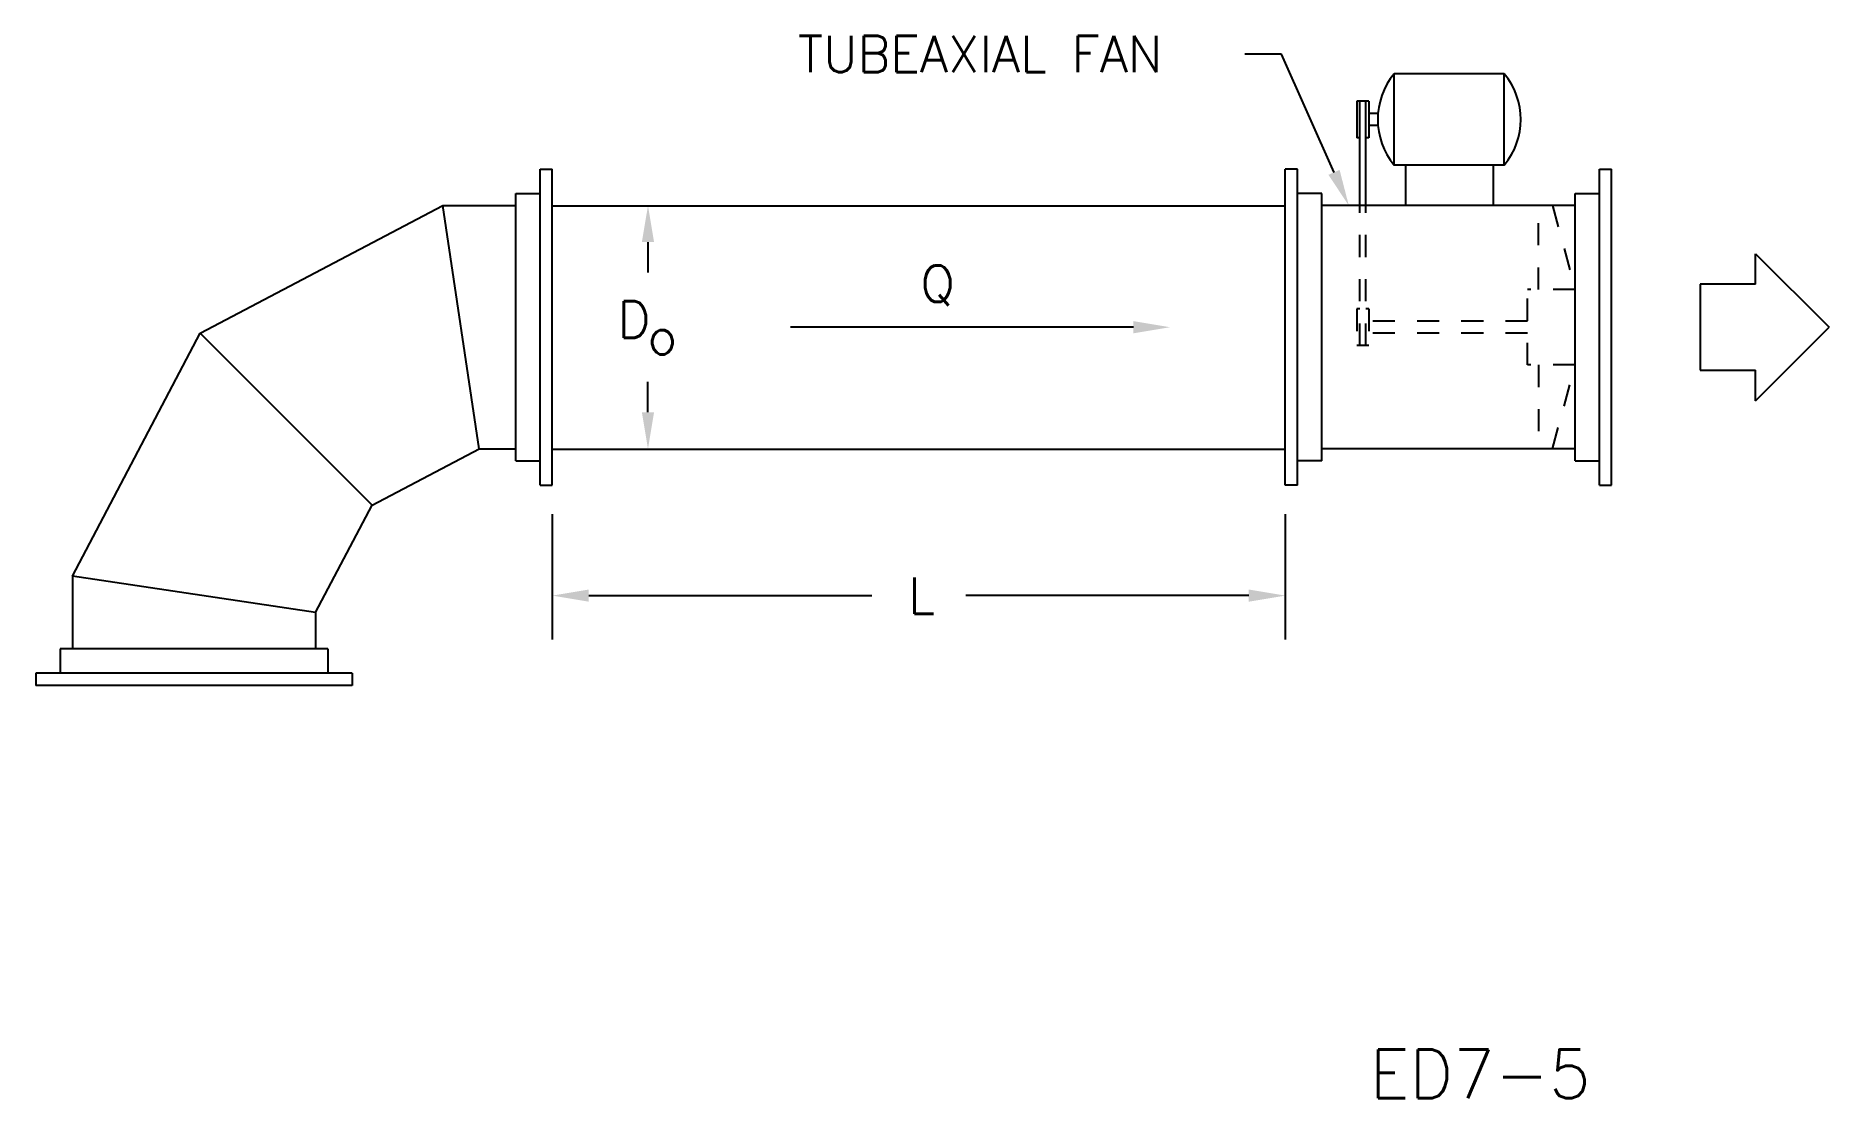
# Model space of a CAD drawing. Extents: x 1.81 to 9.92, y 1.61 to 6.42.
import ezdxf

# ---------------------------------------------------------------- set-up
doc = ezdxf.new("R2010")
doc.units = 0
doc.header["$LTSCALE"] = 0.25
doc.header["$MEASUREMENT"] = 0
doc.linetypes.add('DOT', pattern=[0.25, 0, -0.25])
doc.layers.get('0').update_dxf_attribs({"linetype": 'CONTINUOUS'})
doc.layers.add('NUMBER', color=7, linetype='CONTINUOUS')
doc.styles.add('ROMANS', font='romans')

msp = doc.modelspace()

# ---------------------------------------------------------------- linework, layer by layer
for p, q in [((7.4383, 6.3354), (7.2733, 6.3354)), ((7.6765, 5.8003), (7.4383, 6.3354)), ((8.4466, 6.2459), (7.9485, 6.2459)), ((7.9485, 5.8334), (7.9485, 6.2459)), ((8.4466, 5.8334), (8.4466, 6.2459)), ((7.8345, 6.1222), (7.7795, 6.1222)), ((7.7795, 6.1222), (7.7795, 5.9572)), ((7.7932, 5.6496), (7.7932, 6.1222)), ((7.8207, 5.6496), (7.8207, 6.1222)), ((7.8345, 6.1222), (7.8345, 5.9572)), ((7.8754, 6.0672), (7.8345, 6.0672)), ((7.8754, 6.0122), (7.8345, 6.0122)), ((7.7932, 5.9572), (7.7795, 5.9572)), ((7.8345, 5.9572), (7.8207, 5.9572)), ((4.0862, 4.3846), (4.0862, 5.8146)), ((4.0862, 5.8146), (4.1412, 5.8146)), ((4.1412, 4.3846), (4.1412, 5.8146)), ((7.5109, 5.8146), (7.4559, 5.8146)), ((7.4559, 4.3846), (7.4559, 5.8146)), ((7.5109, 4.3846), (7.5109, 5.8146)), ((8.4466, 5.8334), (7.9485, 5.8334)), ((7.9992, 5.8334), (7.9992, 5.6496)), ((8.396, 5.8334), (8.396, 5.6496)), ((8.8769, 4.3846), (8.8769, 5.8146)), ((8.8769, 5.8146), (8.9319, 5.8146)), ((8.9319, 4.3846), (8.9319, 5.8146)), ((3.9762, 4.4946), (3.9762, 5.7046)), ((3.9762, 5.7046), (4.0862, 5.7046)), ((7.6209, 5.7046), (7.5109, 5.7046)), ((7.6209, 4.4946), (7.6209, 5.7046)), ((8.7669, 4.4946), (8.7669, 5.7046)), ((8.7669, 5.7046), (8.8769, 5.7046)), ((2.5481, 5.0722), (3.6462, 5.6496)), ((3.8112, 4.5496), (3.6462, 5.6496)), ((3.6462, 5.6496), (3.9762, 5.6496)), ((4.1412, 5.649), (7.4559, 5.649)), ((8.7669, 5.6496), (7.6209, 5.6496)), ((4.5739, 5.4846), (4.5739, 5.3471)), ((9.5829, 5.4323), (9.9156, 5.0996)), ((9.5829, 5.2941), (9.5829, 5.4323)), ((9.3319, 5.2941), (9.3319, 4.905)), ((9.5829, 5.2941), (9.3319, 5.2941)), ((1.9707, 3.974), (2.5481, 5.0722)), ((3.3259, 4.2944), (2.5481, 5.0722)), ((6.7695, 5.0996), (5.2179, 5.0996)), ((9.5829, 4.7668), (9.9156, 5.0996)), ((9.3319, 4.905), (9.5829, 4.905)), ((9.5829, 4.7668), (9.5829, 4.905)), ((4.5739, 4.7146), (4.5739, 4.8521)), ((3.3259, 4.2944), (3.8112, 4.5496)), ((3.8112, 4.5496), (3.9762, 4.5496)), ((4.1412, 4.5473), (7.4559, 4.5473)), ((8.7669, 4.5496), (7.6209, 4.5496)), ((3.9762, 4.4946), (4.0862, 4.4946)), ((7.6209, 4.4946), (7.5109, 4.4946)), ((8.7669, 4.4946), (8.8769, 4.4946)), ((4.0862, 4.3846), (4.1412, 4.3846)), ((7.5109, 4.3846), (7.4559, 4.3846)), ((8.8769, 4.3846), (8.9319, 4.3846)), ((3.0707, 3.809), (3.3259, 4.2944)), ((4.1412, 4.2542), (4.1412, 3.6873)), ((7.4559, 4.2542), (7.4559, 3.6873)), ((1.9707, 3.974), (1.9707, 3.644)), ((3.0707, 3.809), (1.9707, 3.974)), ((4.3062, 3.8853), (5.5864, 3.8853)), ((7.2909, 3.8853), (6.0107, 3.8853)), ((3.0707, 3.809), (3.0707, 3.644)), ((1.9157, 3.644), (1.9157, 3.534)), ((3.1257, 3.644), (1.9157, 3.644)), ((3.1257, 3.644), (3.1257, 3.534)), ((1.8057, 3.534), (1.8057, 3.479)), ((3.2357, 3.534), (1.8057, 3.534)), ((3.2357, 3.534), (3.2357, 3.479)), ((3.2357, 3.479), (1.8057, 3.479))]:
    msp.add_line(p, q)
at = {"linetype": 'DOT'}
for p, q in [((7.7932, 5.0171), (7.7932, 5.6496)), ((7.8207, 5.0171), (7.8207, 5.6496)), ((8.6016, 5.2701), (8.6016, 5.6496)), ((8.6647, 5.6496), (8.7669, 5.2701)), ((8.7669, 5.2701), (8.5521, 5.2701)), ((8.5521, 4.9291), (8.5521, 5.2701)), ((7.7795, 5.1821), (7.7795, 5.0171)), ((7.7932, 5.1821), (7.7795, 5.1821)), ((7.8345, 5.1821), (7.8207, 5.1821)), ((7.8345, 5.1821), (7.8345, 5.0171)), ((8.5521, 5.1271), (7.8345, 5.1271)), ((8.5521, 5.0721), (7.8345, 5.0721)), ((7.8345, 5.0171), (7.7795, 5.0171)), ((8.7669, 4.9291), (8.5521, 4.9291)), ((8.6016, 4.9291), (8.6016, 4.5496)), ((8.6647, 4.5496), (8.7669, 4.9291))]:
    msp.add_line(p, q, dxfattribs=at)
for start, end in [(140.37165, 219.62835), (320.37165, 39.62835)]:
    msp.add_arc((8.1976, 6.0397), 0.3234, start, end)
for points in [[(7.6513, 5.7891), (7.7016, 5.8115), (7.7436, 5.6496)], [(4.6014, 5.4846), (4.5464, 5.4846), (4.5739, 5.6496)], [(6.7695, 5.1271), (6.7695, 5.0721), (6.9345, 5.0996)], [(4.6014, 4.7146), (4.5464, 4.7146), (4.5739, 4.5496)], [(4.3062, 3.8578), (4.3062, 3.9128), (4.1412, 3.8853)], [(7.2909, 3.8578), (7.2909, 3.9128), (7.4559, 3.8853)]]:
    msp.add_solid(points)

# ---------------------------------------------------------------- texts
at = {"style": 'ROMANS'}
for s, p in [('TUBEAXIAL FAN', (5.2528, 6.2529)), ('Q', (5.8057, 5.2143)), ('D', (4.4364, 5.0521)), ('o', (4.5716, 4.9769)), ('L', (5.7514, 3.8028))]:
    msp.add_text(s, height=0.165, dxfattribs=at).set_placement(p)
at = {"layer": 'NUMBER', "style": 'ROMANS'}
msp.add_text('ED7-5', height=0.22, dxfattribs=at).set_placement((7.838, 1.6117))

doc.saveas('drawing.dxf')
